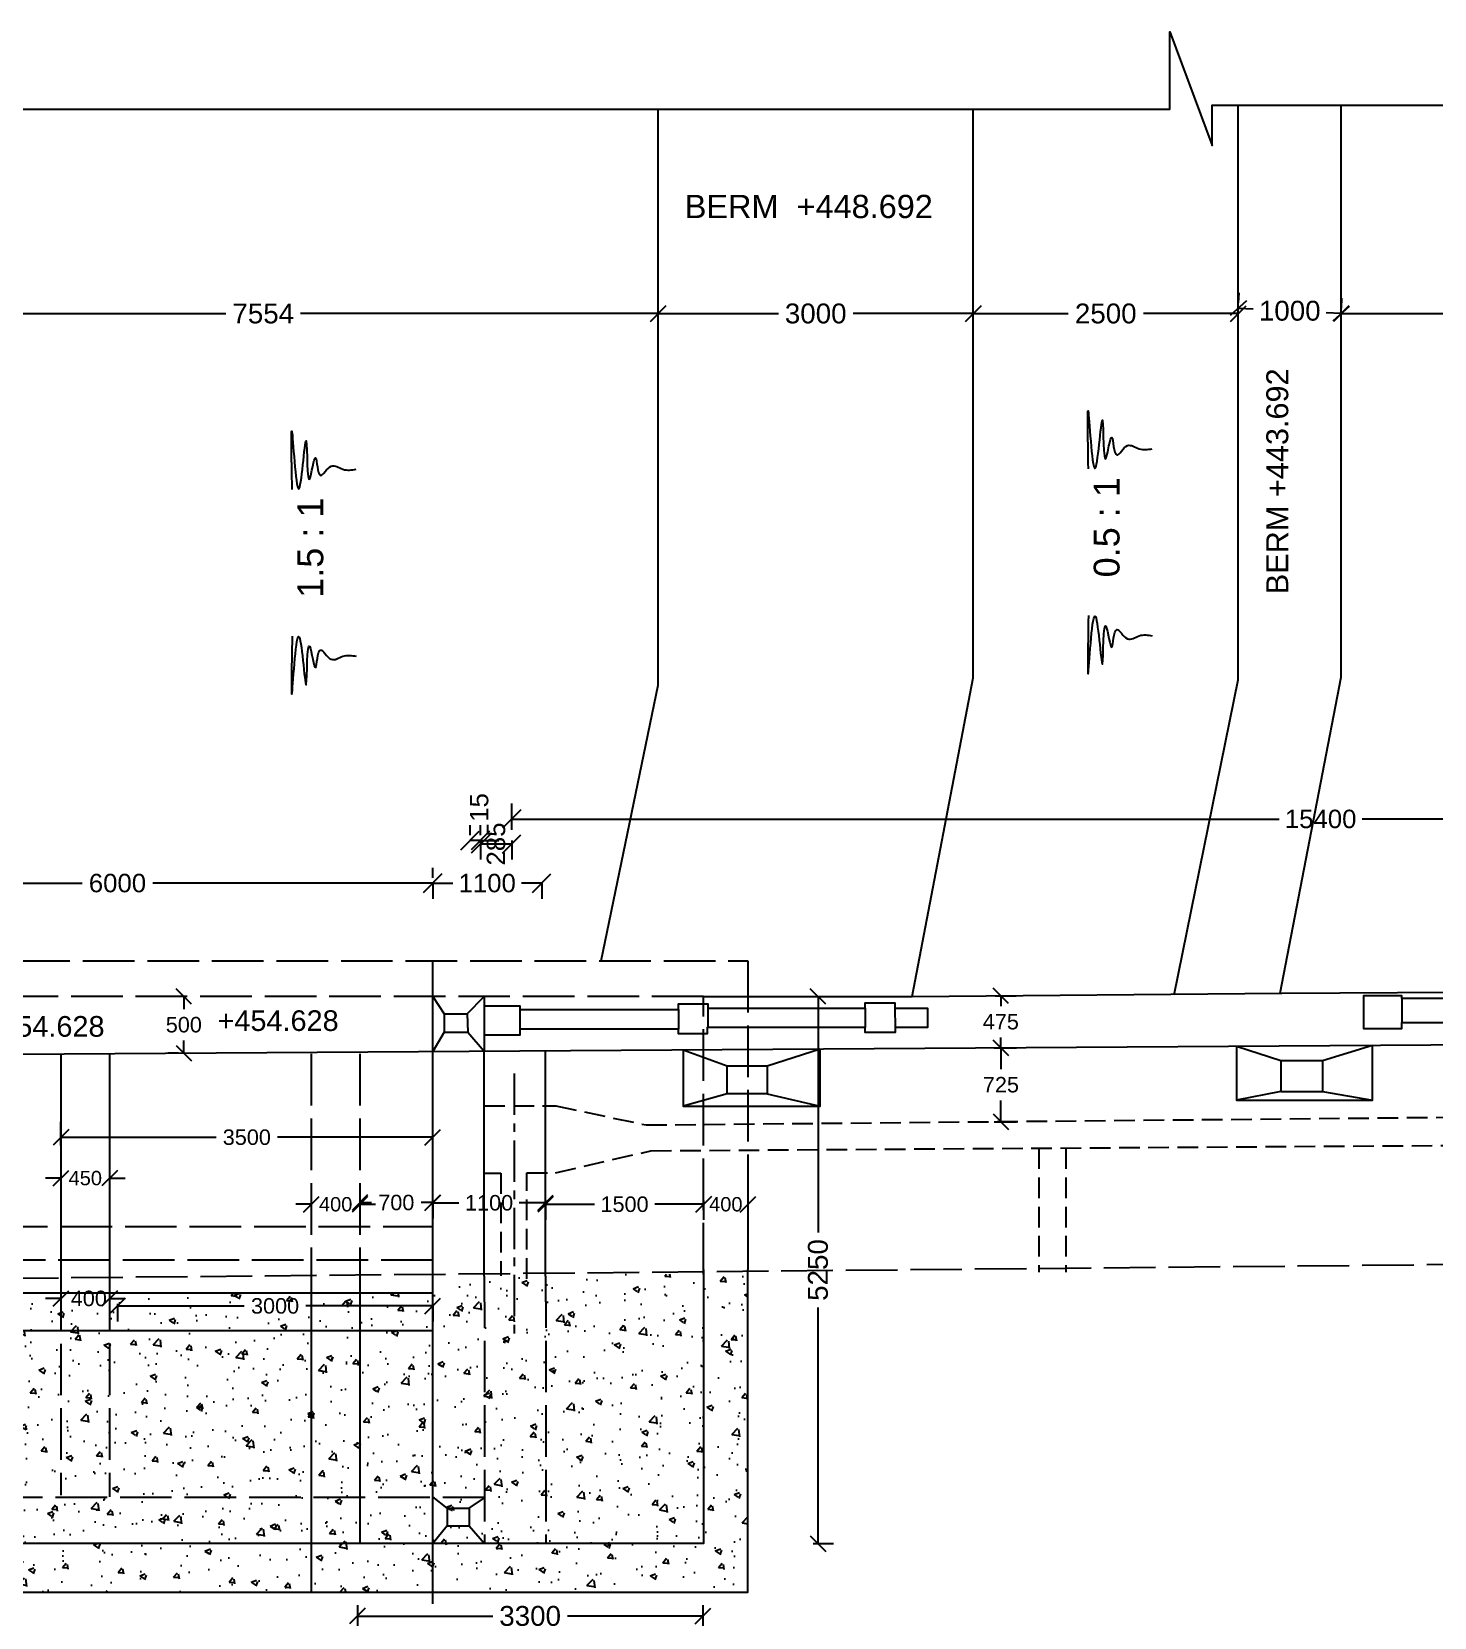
# Model space of a CAD drawing. Header units: inches. Extents: x 20221.8 to 20320.1, y 17529.5 to 17601.
# Drawn here: x 20230.22 to 20246.52, y 17547.52 to 17565.94 of the extents above; entities that cross this region are included whole.
import ezdxf

# ---------------------------------------------------------------- set-up
doc = ezdxf.new("R2010")
doc.units = ezdxf.units.IN
doc.header["$MEASUREMENT"] = 0
doc.linetypes.add('ACAD_ISO02W100', pattern=[15, 12, -3])
doc.linetypes.add('ACAD_ISO04W100', pattern=[30, 24, -3, 0, -3])
for name, color, linetype in [('DIMENSION', 255, 'Continuous'), ('DRAWING', 2, 'Continuous'), ('HATCH', 7, 'Continuous'), ('TEXT', 255, 'Continuous')]:
    doc.layers.add(name, color=color, linetype=linetype)
doc.styles.get("Standard").update_dxf_attribs({"font": 'arial.ttf'})
doc.dimstyles.get("Standard").update_dxf_attribs({"dimtxt": 0.18, "dimasz": 0.18, "dimexe": 0.18, "dimexo": 0.0625, "dimgap": 0.09, "dimtad": 0, "dimtih": 1, "dimtoh": 1, "dimdec": 4, "dimzin": 0, "dimdsep": 46, "dimtxsty": 'Standard', "dimblk": 'OBLIQUE', "dimcen": 0.09, "dimadec": 0, "dimazin": 0, "dimtfac": 1, "dimtdec": 4, "dimtofl": 0, "dimtmove": 0, "dimatfit": 3, "dimfxl": 1, "dimtolj": 1, "dimtzin": 0, "dimarcsym": 0})

# ---------------------------------------------------------------- blocks, each defined once
blk = doc.blocks.new('_Oblique')
at = {"color": 0, "linetype": 'ByBlock', "lineweight": -2}
blk.add_line((-0.5, -0.5), (0.5, 0.5), dxfattribs=at)
blk = doc.blocks.new('*D2')
at = {"layer": 'Defpoints', "color": 0, "transparency": 16777216}
for p in [(20227.555, 17556.051), (20234.88, 17556.051), (20234.88, 17556.051)]:
    blk.add_point(p, dxfattribs=at)
at = {"layer": 'DIMENSION', "color": 0, "lineweight": -2, "transparency": 16777216}
for p, q in [((20234.88, 17556.113), (20234.88, 17556.231)), ((20227.555, 17556.051), (20230.807, 17556.051)), ((20227.555, 17555.988), (20227.555, 17555.871)), ((20234.88, 17556.051), (20231.627, 17556.051))]:
    blk.add_line(p, q, dxfattribs=at)
at = {"layer": 'DIMENSION', "color": 0, "lineweight": -2, "transparency": 16777216, "xscale": 0.2142857142857143, "yscale": 0.2142857142857143, "zscale": 0.2142857142857143, "rotation": 180}
blk.add_blockref('_Oblique', (20227.555, 17556.051), dxfattribs=at)
at = {"layer": 'DIMENSION', "color": 0, "lineweight": -2, "transparency": 16777216, "xscale": 0.2142857142857143, "yscale": 0.2142857142857143, "zscale": 0.2142857142857143}
blk.add_blockref('_Oblique', (20234.88, 17556.051), dxfattribs=at)
at = {"layer": 'DIMENSION', "color": 0, "transparency": 16777216, "insert": (20231.217, 17556.051), "char_height": 0.2143, "attachment_point": 5}
blk.add_mtext('\\A1;6000', dxfattribs=at)
blk = doc.blocks.new('*D4')
at = {"layer": 'Defpoints', "color": 0, "transparency": 16777216}
for p in [(20234.88, 17556.117), (20236.146, 17556.117), (20236.146, 17556.051)]:
    blk.add_point(p, dxfattribs=at)
at = {"layer": 'DIMENSION', "color": 0, "lineweight": -2, "transparency": 16777216}
for p, q in [((20234.88, 17556.054), (20234.88, 17555.871)), ((20234.88, 17556.051), (20235.113, 17556.051)), ((20236.146, 17556.051), (20235.912, 17556.051)), ((20236.146, 17556.054), (20236.146, 17555.871))]:
    blk.add_line(p, q, dxfattribs=at)
at = {"layer": 'DIMENSION', "color": 0, "lineweight": -2, "transparency": 16777216, "xscale": 0.2142857142857143, "yscale": 0.2142857142857143, "zscale": 0.2142857142857143, "rotation": 180}
blk.add_blockref('_Oblique', (20234.88, 17556.051), dxfattribs=at)
at = {"layer": 'DIMENSION', "color": 0, "lineweight": -2, "transparency": 16777216, "xscale": 0.2142857142857143, "yscale": 0.2142857142857143, "zscale": 0.2142857142857143}
blk.add_blockref('_Oblique', (20236.146, 17556.051), dxfattribs=at)
at = {"layer": 'DIMENSION', "color": 0, "transparency": 16777216, "insert": (20235.513, 17556.051), "char_height": 0.2143, "attachment_point": 5}
blk.add_mtext('\\A1;1100', dxfattribs=at)
blk = doc.blocks.new('*D5')
at = {"layer": 'Defpoints', "color": 0, "transparency": 16777216}
for p in [(20235.435, 17556.609), (20235.798, 17556.609), (20235.435, 17556.506)]:
    blk.add_point(p, dxfattribs=at)
at = {"layer": 'DIMENSION', "color": 0, "lineweight": -2, "transparency": 16777216}
for p, q in [((20235.435, 17556.546), (20235.435, 17556.326)), ((20235.798, 17556.546), (20235.798, 17556.326)), ((20235.798, 17556.506), (20235.435, 17556.506))]:
    blk.add_line(p, q, dxfattribs=at)
at = {"layer": 'DIMENSION', "color": 0, "lineweight": -2, "transparency": 16777216, "xscale": 0.2142857142857143, "yscale": 0.2142857142857143, "zscale": 0.2142857142857143, "rotation": 180}
blk.add_blockref('_Oblique', (20235.435, 17556.506), dxfattribs=at)
at = {"layer": 'DIMENSION', "color": 0, "lineweight": -2, "transparency": 16777216, "xscale": 0.2142857142857143, "yscale": 0.2142857142857143, "zscale": 0.2142857142857143}
blk.add_blockref('_Oblique', (20235.798, 17556.506), dxfattribs=at)
at = {"layer": 'DIMENSION', "color": 0, "transparency": 16777216, "insert": (20235.616, 17556.506), "char_height": 0.2143, "attachment_point": 5, "rotation": 90}
blk.add_mtext('\\A1;285', dxfattribs=at)
blk = doc.blocks.new('*D6')
at = {"layer": 'Defpoints', "color": 0, "transparency": 16777216}
for p in [(20254.596, 17556.796), (20235.798, 17556.609), (20254.596, 17556.609)]:
    blk.add_point(p, dxfattribs=at)
at = {"layer": 'DIMENSION', "color": 0, "lineweight": -2, "transparency": 16777216}
for p, q in [((20235.798, 17556.671), (20235.798, 17556.976)), ((20254.596, 17556.671), (20254.596, 17556.976)), ((20235.798, 17556.796), (20244.714, 17556.796)), ((20254.596, 17556.796), (20245.68, 17556.796))]:
    blk.add_line(p, q, dxfattribs=at)
at = {"layer": 'DIMENSION', "color": 0, "lineweight": -2, "transparency": 16777216, "xscale": 0.2142857142857143, "yscale": 0.2142857142857143, "zscale": 0.2142857142857143, "rotation": 180}
blk.add_blockref('_Oblique', (20235.798, 17556.796), dxfattribs=at)
at = {"layer": 'DIMENSION', "color": 0, "lineweight": -2, "transparency": 16777216, "xscale": 0.2142857142857143, "yscale": 0.2142857142857143, "zscale": 0.2142857142857143}
blk.add_blockref('_Oblique', (20254.596, 17556.796), dxfattribs=at)
at = {"layer": 'DIMENSION', "color": 0, "transparency": 16777216, "insert": (20245.197, 17556.796), "char_height": 0.2143, "attachment_point": 5}
blk.add_mtext('\\A1;15400', dxfattribs=at)
blk = doc.blocks.new('*D13')
at = {"layer": 'Defpoints', "color": 0, "transparency": 16777216}
for p in [(20230.56, 17551.293), (20231.126, 17551.293), (20231.126, 17551.226)]:
    blk.add_point(p, dxfattribs=at)
at = {"layer": 'DIMENSION', "color": 0, "lineweight": -2, "transparency": 16777216}
for p, q in [((20230.56, 17551.226), (20230.38, 17551.226)), ((20230.56, 17551.231), (20230.56, 17551.046)), ((20231.126, 17551.231), (20231.126, 17551.046)), ((20231.126, 17551.226), (20231.306, 17551.226))]:
    blk.add_line(p, q, dxfattribs=at)
at = {"layer": 'DIMENSION', "color": 0, "lineweight": -2, "transparency": 16777216, "xscale": 0.18, "yscale": 0.18, "zscale": 0.18}
blk.add_blockref('_Oblique', (20230.56, 17551.226), dxfattribs=at)
at = {"layer": 'DIMENSION', "color": 0, "lineweight": -2, "transparency": 16777216, "xscale": 0.18, "yscale": 0.18, "zscale": 0.18, "rotation": 180}
blk.add_blockref('_Oblique', (20231.126, 17551.226), dxfattribs=at)
at = {"layer": 'DIMENSION', "color": 0, "transparency": 16777216, "insert": (20230.884, 17551.226), "char_height": 0.18, "attachment_point": 5}
blk.add_mtext('\\A1;400', dxfattribs=at)
blk = doc.blocks.new('*D26')
at = {"layer": 'Defpoints', "color": 0, "transparency": 16777216}
for p in [(20231.988, 17554.735), (20231.988, 17554.076), (20231.988, 17554.076)]:
    blk.add_point(p, dxfattribs=at)
at = {"layer": 'DIMENSION', "color": 0, "lineweight": -2, "transparency": 16777216}
for p, q in [((20231.925, 17554.735), (20231.808, 17554.735)), ((20231.988, 17554.735), (20231.988, 17554.588)), ((20231.988, 17554.076), (20231.988, 17554.224)), ((20231.925, 17554.076), (20231.808, 17554.076))]:
    blk.add_line(p, q, dxfattribs=at)
at = {"layer": 'DIMENSION', "color": 0, "lineweight": -2, "transparency": 16777216, "xscale": 0.18, "yscale": 0.18, "zscale": 0.18}
for p, rotation in [((20231.988, 17554.735), 90), ((20231.988, 17554.076), 270)]:
    blk.add_blockref('_Oblique', p, dxfattribs=dict(at, rotation=rotation))
at = {"layer": 'DIMENSION', "color": 0, "transparency": 16777216, "insert": (20231.988, 17554.406), "char_height": 0.18, "attachment_point": 5}
blk.add_mtext('\\A1;500', dxfattribs=at)
blk = doc.blocks.new('*D27')
at = {"layer": 'Defpoints', "color": 0, "transparency": 16777216}
for p in [(20234.88, 17553.099), (20230.56, 17552.942), (20234.88, 17552.942)]:
    blk.add_point(p, dxfattribs=at)
at = {"layer": 'DIMENSION', "color": 0, "lineweight": -2, "transparency": 16777216}
for p, q in [((20230.56, 17553.004), (20230.56, 17553.279)), ((20234.88, 17553.004), (20234.88, 17553.279)), ((20230.56, 17553.099), (20232.362, 17553.099)), ((20234.88, 17553.099), (20233.078, 17553.099))]:
    blk.add_line(p, q, dxfattribs=at)
at = {"layer": 'DIMENSION', "color": 0, "lineweight": -2, "transparency": 16777216, "xscale": 0.18, "yscale": 0.18, "zscale": 0.18, "rotation": 180}
blk.add_blockref('_Oblique', (20230.56, 17553.099), dxfattribs=at)
at = {"layer": 'DIMENSION', "color": 0, "lineweight": -2, "transparency": 16777216, "xscale": 0.18, "yscale": 0.18, "zscale": 0.18}
blk.add_blockref('_Oblique', (20234.88, 17553.099), dxfattribs=at)
at = {"layer": 'DIMENSION', "color": 0, "transparency": 16777216, "insert": (20232.72, 17553.099), "char_height": 0.18, "attachment_point": 5}
blk.add_mtext('\\A1;3500', dxfattribs=at)
blk = doc.blocks.new('*D28')
at = {"layer": 'Defpoints', "color": 0, "transparency": 16777216}
for p in [(20230.56, 17552.807), (20231.126, 17552.807), (20230.56, 17552.624)]:
    blk.add_point(p, dxfattribs=at)
at = {"layer": 'DIMENSION', "color": 0, "lineweight": -2, "transparency": 16777216}
for p, q in [((20230.56, 17552.744), (20230.56, 17552.444)), ((20231.126, 17552.744), (20231.126, 17552.444)), ((20230.56, 17552.624), (20230.38, 17552.624)), ((20231.126, 17552.624), (20231.306, 17552.624))]:
    blk.add_line(p, q, dxfattribs=at)
at = {"layer": 'DIMENSION', "color": 0, "lineweight": -2, "transparency": 16777216, "xscale": 0.18, "yscale": 0.18, "zscale": 0.18}
blk.add_blockref('_Oblique', (20230.56, 17552.624), dxfattribs=at)
at = {"layer": 'DIMENSION', "color": 0, "lineweight": -2, "transparency": 16777216, "xscale": 0.18, "yscale": 0.18, "zscale": 0.18, "rotation": 180}
blk.add_blockref('_Oblique', (20231.126, 17552.624), dxfattribs=at)
at = {"layer": 'DIMENSION', "color": 0, "transparency": 16777216, "insert": (20230.843, 17552.624), "char_height": 0.1667, "attachment_point": 5}
blk.add_mtext('\\A1;450', dxfattribs=at)
blk = doc.blocks.new('*D29')
at = {"layer": 'Defpoints', "color": 0, "transparency": 16777216}
for p in [(20233.469, 17552.429), (20234.034, 17552.429), (20234.034, 17552.32)]:
    blk.add_point(p, dxfattribs=at)
at = {"layer": 'DIMENSION', "color": 0, "lineweight": -2, "transparency": 16777216}
for p, q in [((20233.469, 17552.32), (20233.289, 17552.32)), ((20233.469, 17552.366), (20233.469, 17552.14)), ((20234.034, 17552.366), (20234.034, 17552.14)), ((20234.034, 17552.32), (20234.214, 17552.32))]:
    blk.add_line(p, q, dxfattribs=at)
at = {"layer": 'DIMENSION', "color": 0, "lineweight": -2, "transparency": 16777216, "xscale": 0.18, "yscale": 0.18, "zscale": 0.18}
blk.add_blockref('_Oblique', (20233.469, 17552.32), dxfattribs=at)
at = {"layer": 'DIMENSION', "color": 0, "lineweight": -2, "transparency": 16777216, "xscale": 0.18, "yscale": 0.18, "zscale": 0.18, "rotation": 180}
blk.add_blockref('_Oblique', (20234.034, 17552.32), dxfattribs=at)
at = {"layer": 'DIMENSION', "color": 0, "transparency": 16777216, "insert": (20233.752, 17552.32), "char_height": 0.1667, "attachment_point": 5}
blk.add_mtext('\\A1;400', dxfattribs=at)
blk = doc.blocks.new('*D30')
at = {"layer": 'Defpoints', "color": 0, "transparency": 16777216}
for p in [(20234.034, 17552.429), (20234.88, 17552.429), (20234.88, 17552.34)]:
    blk.add_point(p, dxfattribs=at)
at = {"layer": 'DIMENSION', "color": 0, "lineweight": -2, "transparency": 16777216}
for p, q in [((20234.034, 17552.366), (20234.034, 17552.16)), ((20234.034, 17552.34), (20234.169, 17552.34)), ((20234.88, 17552.34), (20234.745, 17552.34)), ((20234.88, 17552.366), (20234.88, 17552.16))]:
    blk.add_line(p, q, dxfattribs=at)
at = {"layer": 'DIMENSION', "color": 0, "lineweight": -2, "transparency": 16777216, "xscale": 0.18, "yscale": 0.18, "zscale": 0.18, "rotation": 180}
blk.add_blockref('_Oblique', (20234.034, 17552.34), dxfattribs=at)
at = {"layer": 'DIMENSION', "color": 0, "lineweight": -2, "transparency": 16777216, "xscale": 0.18, "yscale": 0.18, "zscale": 0.18}
blk.add_blockref('_Oblique', (20234.88, 17552.34), dxfattribs=at)
at = {"layer": 'DIMENSION', "color": 0, "transparency": 16777216, "insert": (20234.457, 17552.34), "char_height": 0.18, "attachment_point": 5}
blk.add_mtext('\\A1;700', dxfattribs=at)
blk = doc.blocks.new('*D31')
at = {"layer": 'Defpoints', "color": 0, "transparency": 16777216}
for p in [(20234.88, 17552.429), (20236.191, 17552.429), (20236.191, 17552.337)]:
    blk.add_point(p, dxfattribs=at)
at = {"layer": 'DIMENSION', "color": 0, "lineweight": -2, "transparency": 16777216}
for p, q in [((20234.88, 17552.366), (20234.88, 17552.157)), ((20234.88, 17552.337), (20235.185, 17552.337)), ((20236.191, 17552.337), (20235.885, 17552.337)), ((20236.191, 17552.366), (20236.191, 17552.157))]:
    blk.add_line(p, q, dxfattribs=at)
at = {"layer": 'DIMENSION', "color": 0, "lineweight": -2, "transparency": 16777216, "xscale": 0.18, "yscale": 0.18, "zscale": 0.18, "rotation": 180}
blk.add_blockref('_Oblique', (20234.88, 17552.337), dxfattribs=at)
at = {"layer": 'DIMENSION', "color": 0, "lineweight": -2, "transparency": 16777216, "xscale": 0.18, "yscale": 0.18, "zscale": 0.18}
blk.add_blockref('_Oblique', (20236.191, 17552.337), dxfattribs=at)
at = {"layer": 'DIMENSION', "color": 0, "transparency": 16777216, "insert": (20235.535, 17552.337), "char_height": 0.18, "attachment_point": 5}
blk.add_mtext('\\A1;1100', dxfattribs=at)
blk = doc.blocks.new('*D32')
at = {"layer": 'Defpoints', "color": 0, "transparency": 16777216}
for p in [(20236.191, 17552.429), (20238.028, 17552.429), (20238.028, 17552.32)]:
    blk.add_point(p, dxfattribs=at)
at = {"layer": 'DIMENSION', "color": 0, "lineweight": -2, "transparency": 16777216}
for p, q in [((20236.191, 17552.366), (20236.191, 17552.14)), ((20236.191, 17552.32), (20236.759, 17552.32)), ((20238.028, 17552.32), (20237.459, 17552.32)), ((20238.028, 17552.366), (20238.028, 17552.14))]:
    blk.add_line(p, q, dxfattribs=at)
at = {"layer": 'DIMENSION', "color": 0, "lineweight": -2, "transparency": 16777216, "xscale": 0.18, "yscale": 0.18, "zscale": 0.18, "rotation": 180}
blk.add_blockref('_Oblique', (20236.191, 17552.32), dxfattribs=at)
at = {"layer": 'DIMENSION', "color": 0, "lineweight": -2, "transparency": 16777216, "xscale": 0.18, "yscale": 0.18, "zscale": 0.18}
blk.add_blockref('_Oblique', (20238.028, 17552.32), dxfattribs=at)
at = {"layer": 'DIMENSION', "color": 0, "transparency": 16777216, "insert": (20237.109, 17552.32), "char_height": 0.18, "attachment_point": 5}
blk.add_mtext('\\A1;1500', dxfattribs=at)
blk = doc.blocks.new('*D33')
at = {"layer": 'Defpoints', "color": 0, "transparency": 16777216}
for p in [(20231.216, 17551.226), (20234.88, 17551.226), (20234.88, 17551.139)]:
    blk.add_point(p, dxfattribs=at)
at = {"layer": 'DIMENSION', "color": 0, "lineweight": -2, "transparency": 16777216}
for p, q in [((20231.216, 17551.163), (20231.216, 17550.959)), ((20231.216, 17551.139), (20232.69, 17551.139)), ((20234.88, 17551.139), (20233.406, 17551.139)), ((20234.88, 17551.163), (20234.88, 17550.959))]:
    blk.add_line(p, q, dxfattribs=at)
at = {"layer": 'DIMENSION', "color": 0, "lineweight": -2, "transparency": 16777216, "xscale": 0.18, "yscale": 0.18, "zscale": 0.18, "rotation": 180}
blk.add_blockref('_Oblique', (20231.216, 17551.139), dxfattribs=at)
at = {"layer": 'DIMENSION', "color": 0, "lineweight": -2, "transparency": 16777216, "xscale": 0.18, "yscale": 0.18, "zscale": 0.18}
blk.add_blockref('_Oblique', (20234.88, 17551.139), dxfattribs=at)
at = {"layer": 'DIMENSION', "color": 0, "transparency": 16777216, "insert": (20233.048, 17551.139), "char_height": 0.18, "attachment_point": 5}
blk.add_mtext('\\A1;3000', dxfattribs=at)
blk = doc.blocks.new('*D34')
at = {"layer": 'Defpoints', "color": 0, "transparency": 16777216}
for p in [(20234.005, 17547.724), (20238.02, 17547.724), (20238.02, 17547.537)]:
    blk.add_point(p, dxfattribs=at)
at = {"layer": 'DIMENSION', "color": 0, "lineweight": -2, "transparency": 16777216}
for p, q in [((20234.005, 17547.662), (20234.005, 17547.357)), ((20234.005, 17547.537), (20235.578, 17547.537)), ((20238.02, 17547.537), (20236.446, 17547.537)), ((20238.02, 17547.662), (20238.02, 17547.357))]:
    blk.add_line(p, q, dxfattribs=at)
at = {"layer": 'DIMENSION', "color": 0, "lineweight": -2, "transparency": 16777216, "xscale": 0.18, "yscale": 0.18, "zscale": 0.18, "rotation": 180}
blk.add_blockref('_Oblique', (20234.005, 17547.537), dxfattribs=at)
at = {"layer": 'DIMENSION', "color": 0, "lineweight": -2, "transparency": 16777216, "xscale": 0.18, "yscale": 0.18, "zscale": 0.18}
blk.add_blockref('_Oblique', (20238.02, 17547.537), dxfattribs=at)
at = {"layer": 'DIMENSION', "color": 0, "transparency": 16777216, "insert": (20236.012, 17547.537), "char_height": 0.2308, "attachment_point": 5}
blk.add_mtext('\\A1;3300', dxfattribs=at)
blk = doc.blocks.new('*D36')
at = {"layer": 'Defpoints', "color": 0, "transparency": 16777216}
for p in [(20239.24, 17554.735), (20239.24, 17548.378), (20239.357, 17548.378)]:
    blk.add_point(p, dxfattribs=at)
at = {"layer": 'DIMENSION', "color": 0, "lineweight": -2, "transparency": 16777216}
for p, q in [((20239.302, 17554.735), (20239.537, 17554.735)), ((20239.357, 17554.735), (20239.357, 17551.991)), ((20239.357, 17548.378), (20239.357, 17551.122)), ((20239.302, 17548.378), (20239.537, 17548.378))]:
    blk.add_line(p, q, dxfattribs=at)
at = {"layer": 'DIMENSION', "color": 0, "lineweight": -2, "transparency": 16777216, "xscale": 0.18, "yscale": 0.18, "zscale": 0.18}
for p, rotation in [((20239.357, 17554.735), 90), ((20239.357, 17548.378), 270)]:
    blk.add_blockref('_Oblique', p, dxfattribs=dict(at, rotation=rotation))
at = {"layer": 'DIMENSION', "color": 0, "transparency": 16777216, "insert": (20239.357, 17551.557), "char_height": 0.2308, "attachment_point": 5, "rotation": 90}
blk.add_mtext('\\A1;5250', dxfattribs=at)
blk = doc.blocks.new('*D41')
at = {"layer": 'Defpoints', "color": 0, "transparency": 16777216}
for p in [(20241.358, 17554.743), (20241.358, 17554.138), (20241.481, 17554.138)]:
    blk.add_point(p, dxfattribs=at)
at = {"layer": 'DIMENSION', "color": 0, "lineweight": -2, "transparency": 16777216}
for p, q in [((20241.421, 17554.743), (20241.661, 17554.743)), ((20241.481, 17554.743), (20241.481, 17554.622)), ((20241.421, 17554.138), (20241.661, 17554.138)), ((20241.481, 17554.138), (20241.481, 17554.259))]:
    blk.add_line(p, q, dxfattribs=at)
at = {"layer": 'DIMENSION', "color": 0, "lineweight": -2, "transparency": 16777216, "xscale": 0.18, "yscale": 0.18, "zscale": 0.18}
for p, rotation in [((20241.481, 17554.743), 90), ((20241.481, 17554.138), 270)]:
    blk.add_blockref('_Oblique', p, dxfattribs=dict(at, rotation=rotation))
at = {"layer": 'DIMENSION', "color": 0, "transparency": 16777216, "insert": (20241.481, 17554.441), "char_height": 0.18, "attachment_point": 5}
blk.add_mtext('\\A1;475', dxfattribs=at)
blk = doc.blocks.new('*D42')
at = {"layer": 'Defpoints', "color": 0, "transparency": 16777216}
for p in [(20241.339, 17554.138), (20241.339, 17553.28), (20241.482, 17553.28)]:
    blk.add_point(p, dxfattribs=at)
at = {"layer": 'DIMENSION', "color": 0, "lineweight": -2, "transparency": 16777216}
for p, q in [((20241.402, 17554.138), (20241.662, 17554.138)), ((20241.482, 17554.138), (20241.482, 17553.891)), ((20241.482, 17553.28), (20241.482, 17553.527)), ((20241.402, 17553.28), (20241.662, 17553.28))]:
    blk.add_line(p, q, dxfattribs=at)
at = {"layer": 'DIMENSION', "color": 0, "lineweight": -2, "transparency": 16777216, "xscale": 0.18, "yscale": 0.18, "zscale": 0.18}
for p, rotation in [((20241.482, 17554.138), 90), ((20241.482, 17553.28), 270)]:
    blk.add_blockref('_Oblique', p, dxfattribs=dict(at, rotation=rotation))
at = {"layer": 'DIMENSION', "color": 0, "transparency": 16777216, "insert": (20241.482, 17553.709), "char_height": 0.18, "attachment_point": 5}
blk.add_mtext('\\A1;725', dxfattribs=at)
blk = doc.blocks.new('*D76')
at = {"layer": 'Defpoints', "color": 0, "transparency": 16777216}
for p in [(20228.323, 17562.668), (20237.499, 17562.668), (20237.499, 17562.668)]:
    blk.add_point(p, dxfattribs=at)
at = {"layer": 'DIMENSION', "color": 0, "lineweight": -2, "transparency": 16777216}
for p, q in [((20228.323, 17562.731), (20228.323, 17562.848)), ((20237.499, 17562.731), (20237.499, 17562.848)), ((20228.323, 17562.668), (20232.478, 17562.668)), ((20237.499, 17562.668), (20233.344, 17562.668))]:
    blk.add_line(p, q, dxfattribs=at)
at = {"layer": 'DIMENSION', "color": 0, "lineweight": -2, "transparency": 16777216, "xscale": 0.18, "yscale": 0.18, "zscale": 0.18, "rotation": 180}
blk.add_blockref('_Oblique', (20228.323, 17562.668), dxfattribs=at)
at = {"layer": 'DIMENSION', "color": 0, "lineweight": -2, "transparency": 16777216, "xscale": 0.18, "yscale": 0.18, "zscale": 0.18}
blk.add_blockref('_Oblique', (20237.499, 17562.668), dxfattribs=at)
at = {"layer": 'DIMENSION', "color": 0, "transparency": 16777216, "insert": (20232.911, 17562.668), "char_height": 0.2308, "attachment_point": 5}
blk.add_mtext('\\A1;7554', dxfattribs=at)
blk = doc.blocks.new('*D77')
at = {"layer": 'Defpoints', "color": 0, "transparency": 16777216}
for p in [(20237.499, 17562.668), (20241.161, 17562.668), (20241.161, 17562.668)]:
    blk.add_point(p, dxfattribs=at)
at = {"layer": 'DIMENSION', "color": 0, "lineweight": -2, "transparency": 16777216}
for p, q in [((20237.499, 17562.731), (20237.499, 17562.848)), ((20241.161, 17562.731), (20241.161, 17562.848)), ((20237.499, 17562.668), (20238.896, 17562.668)), ((20241.161, 17562.668), (20239.764, 17562.668))]:
    blk.add_line(p, q, dxfattribs=at)
at = {"layer": 'DIMENSION', "color": 0, "lineweight": -2, "transparency": 16777216, "xscale": 0.18, "yscale": 0.18, "zscale": 0.18, "rotation": 180}
blk.add_blockref('_Oblique', (20237.499, 17562.668), dxfattribs=at)
at = {"layer": 'DIMENSION', "color": 0, "lineweight": -2, "transparency": 16777216, "xscale": 0.18, "yscale": 0.18, "zscale": 0.18}
blk.add_blockref('_Oblique', (20241.161, 17562.668), dxfattribs=at)
at = {"layer": 'DIMENSION', "color": 0, "transparency": 16777216, "insert": (20239.33, 17562.668), "char_height": 0.2308, "attachment_point": 5}
blk.add_mtext('\\A1;3000', dxfattribs=at)
blk = doc.blocks.new('*D78')
at = {"layer": 'Defpoints', "color": 0, "transparency": 16777216}
for p in [(20241.161, 17562.668), (20244.24, 17562.668), (20244.24, 17562.668)]:
    blk.add_point(p, dxfattribs=at)
at = {"layer": 'DIMENSION', "color": 0, "lineweight": -2, "transparency": 16777216}
for p, q in [((20241.161, 17562.731), (20241.161, 17562.848)), ((20244.24, 17562.731), (20244.24, 17562.848)), ((20241.161, 17562.668), (20242.264, 17562.668)), ((20244.24, 17562.668), (20243.137, 17562.668))]:
    blk.add_line(p, q, dxfattribs=at)
at = {"layer": 'DIMENSION', "color": 0, "lineweight": -2, "transparency": 16777216, "xscale": 0.18, "yscale": 0.18, "zscale": 0.18, "rotation": 180}
blk.add_blockref('_Oblique', (20241.161, 17562.668), dxfattribs=at)
at = {"layer": 'DIMENSION', "color": 0, "lineweight": -2, "transparency": 16777216, "xscale": 0.18, "yscale": 0.18, "zscale": 0.18}
blk.add_blockref('_Oblique', (20244.24, 17562.668), dxfattribs=at)
at = {"layer": 'DIMENSION', "color": 0, "transparency": 16777216, "insert": (20242.7, 17562.668), "char_height": 0.2308, "attachment_point": 5}
blk.add_mtext('\\A1;2500', dxfattribs=at)
blk = doc.blocks.new('*D79')
at = {"layer": 'Defpoints', "color": 0, "transparency": 16777216}
for p in [(20244.24, 17562.731), (20245.436, 17562.668), (20245.436, 17562.668)]:
    blk.add_point(p, dxfattribs=at)
at = {"layer": 'DIMENSION', "color": 0, "lineweight": -2, "transparency": 16777216}
for p, q in [((20244.243, 17562.793), (20244.249, 17562.911)), ((20245.439, 17562.731), (20245.445, 17562.848)), ((20244.24, 17562.731), (20244.414, 17562.722)), ((20245.436, 17562.668), (20245.261, 17562.678))]:
    blk.add_line(p, q, dxfattribs=at)
at = {"layer": 'DIMENSION', "color": 0, "lineweight": -2, "transparency": 16777216, "xscale": 0.18, "yscale": 0.18, "zscale": 0.18}
for p, rotation in [((20244.24, 17562.731), 177.0095202326598), ((20245.436, 17562.668), 357.0095202326598)]:
    blk.add_blockref('_Oblique', p, dxfattribs=dict(at, rotation=rotation))
at = {"layer": 'DIMENSION', "color": 0, "transparency": 16777216, "insert": (20244.838, 17562.7), "char_height": 0.2308, "attachment_point": 5}
blk.add_mtext('\\A1;1000', dxfattribs=at)
blk = doc.blocks.new('*D80')
at = {"layer": 'Defpoints', "color": 0, "transparency": 16777216}
for p in [(20245.436, 17562.668), (20248.81, 17562.668), (20248.81, 17562.668)]:
    blk.add_point(p, dxfattribs=at)
at = {"layer": 'DIMENSION', "color": 0, "lineweight": -2, "transparency": 16777216}
for p, q in [((20245.436, 17562.731), (20245.436, 17562.848)), ((20248.81, 17562.731), (20248.81, 17562.848)), ((20245.436, 17562.668), (20246.687, 17562.668)), ((20248.81, 17562.668), (20247.559, 17562.668))]:
    blk.add_line(p, q, dxfattribs=at)
at = {"layer": 'DIMENSION', "color": 0, "lineweight": -2, "transparency": 16777216, "xscale": 0.18, "yscale": 0.18, "zscale": 0.18, "rotation": 180}
blk.add_blockref('_Oblique', (20245.436, 17562.668), dxfattribs=at)
at = {"layer": 'DIMENSION', "color": 0, "lineweight": -2, "transparency": 16777216, "xscale": 0.18, "yscale": 0.18, "zscale": 0.18}
blk.add_blockref('_Oblique', (20248.81, 17562.668), dxfattribs=at)
at = {"layer": 'DIMENSION', "color": 0, "transparency": 16777216, "insert": (20247.123, 17562.668), "char_height": 0.2308, "attachment_point": 5}
blk.add_mtext('\\A1;2800', dxfattribs=at)

msp = doc.modelspace()

# ---------------------------------------------------------------- hatches: boundary and pattern name
at = {"layer": 'HATCH'}
h = msp.add_hatch(dxfattribs=at)
h.set_pattern_fill('AR-CONC', color=256, scale=0.09, style=0)
h.set_pattern_definition([(50, (0, 0), (0.645534164, -0.056476921), [0.0675, -0.7425]), (355, (0, 0), (-0.1248762, 0.67697292), [0.054, -0.594]), (100.4514, (0.0538, -0.0047), (0.520658444, 0.620495588), [0.057366171, -0.6310279]), (46.1842, (0, 0.18), (0.960516944, -0.148967113), [0.10125, -1.11375]), (96.6356, (0.08, 0.1676), (0.841196435, 0.876706084), [0.08604926, -0.9465417]), (351.1842, (0, 0.18), (0.84119575, 0.87670674), [0.081, -0.891]), (21, (0.09, 0.135), (0.537216347, -0.362357002), [0.0675, -0.7425]), (326, (0.09, 0.135), (0.218983799, 0.65263504), [0.054, -0.594]), (71.4514, (0.13477, 0.1048), (0.756200366, 0.290277447), [0.057366171, -0.6310279]), (37.5, (0, 0), (0.0109438698, 0.2996044684), [0, -0.5868, 0, -0.603, 0, -0.59625]), (7.5, (0, 0), (0.2367625837, 0.3549705407), [0, -0.3438, 0, -0.5733, 0, -0.22725]), (327.5, (-0.2007, 0), (0.4804401926, -0.0202993846), [0, -0.225, 0, -0.702, 0, -0.9315]), (317.5, (-0.2907, 0), (0.5248675524, 0.090094484), [0, -0.2925, 0, -0.4662, 0, -0.6615])])
h.paths.add_polyline_path([(20234.87975, 17551.50882), (20238.54049, 17551.50882), (20238.54049, 17547.8139), (20227.0644, 17547.8139), (20227.0644, 17551.29329), (20234.87975, 17551.29329)])

# ---------------------------------------------------------------- linework, layer by layer
at = {"layer": 'DIMENSION'}
for p, q in [((20235.3145, 17556.60878), (20235.3145, 17556.72628)), ((20235.43457, 17556.60878), (20235.43457, 17556.72628)), ((20235.43457, 17556.54628), (20235.64886, 17556.54628)), ((20238.02782, 17552.36616), (20238.02782, 17552.14009)), ((20238.54296, 17552.36616), (20238.54296, 17552.14009))]:
    msp.add_line(p, q, dxfattribs=at)
msp.add_lwpolyline([(20235.43457, 17556.54628), (20235.3145, 17556.54628)], dxfattribs=at)
at = {"layer": 'DRAWING'}
for points in [[(20224.03596, 17565.04177), (20243.44362, 17565.04177), (20243.44362, 17565.94305), (20243.93565, 17564.62273), (20243.93565, 17565.08896), (20284.53925, 17565.08896)], [(20236.83878, 17555.14892), (20237.49916, 17558.35134), (20237.49916, 17565.04177)], [(20240.45153, 17554.73487), (20241.16135, 17558.43597), (20241.16135, 17565.04177)], [(20243.49528, 17554.75341), (20244.23951, 17558.41218), (20244.23951, 17565.08896)], [(20244.727, 17554.7749), (20245.43588, 17558.44571), (20245.43588, 17565.08896)], [(20234.87975, 17551.62499), (20234.87975, 17555.14892)], [(20238.02782, 17554.73487), (20240.45153, 17554.73487), (20244.74424, 17554.77429), (20248.10677, 17554.79438), (20260.65451, 17554.88465), (20270.86952, 17554.94183), (20272.07838, 17554.96818)], [(20234.87975, 17554.73487), (20235.01244, 17554.53281), (20235.28199, 17554.53281), (20235.47657, 17554.73487)], [(20235.47657, 17554.73487), (20235.47657, 17554.09944)], [(20247.96881, 17554.70961), (20246.14073, 17554.70961), (20246.14073, 17554.74131), (20245.69487, 17554.74131), (20245.69487, 17554.36335), (20246.14073, 17554.36335), (20246.14073, 17554.43085), (20247.96881, 17554.43085)], [(20246.14073, 17554.70961), (20246.14073, 17554.43085)], [(20235.01244, 17554.53281), (20235.01244, 17554.31846), (20234.87975, 17554.0955)], [(20235.28199, 17554.53281), (20235.28637, 17554.31846)], [(20235.47657, 17554.6243), (20235.8939, 17554.6243), (20235.8939, 17554.58503), (20237.73428, 17554.58503), (20237.73428, 17554.64898), (20238.07729, 17554.64898), (20238.07729, 17554.59975), (20239.9034, 17554.59975), (20239.9034, 17554.65933), (20240.25056, 17554.65933), (20240.25056, 17554.59975), (20240.62718, 17554.59975), (20240.62718, 17554.37401), (20240.25232, 17554.37401), (20240.25232, 17554.31777), (20239.9034, 17554.31777), (20239.9034, 17554.37401), (20238.06764, 17554.37401), (20238.06764, 17554.30133), (20237.73428, 17554.30133), (20237.73428, 17554.35426), (20235.8939, 17554.35426), (20235.8939, 17554.28589), (20235.47657, 17554.28589)], [(20235.8939, 17554.58503), (20235.8939, 17554.35426)], [(20237.73428, 17554.58503), (20237.73428, 17554.35426)], [(20238.07729, 17554.59975), (20238.07729, 17554.37401)], [(20239.9034, 17554.59975), (20239.9034, 17554.37401)], [(20240.25056, 17554.59975), (20240.25232, 17554.37401)], [(20227.06485, 17554.04382), (20282.94469, 17554.41333)], [(20235.01244, 17554.31846), (20235.28637, 17554.31846), (20235.47657, 17554.09944)], [(20244.21903, 17554.15725), (20244.21903, 17553.52843), (20245.79937, 17553.52843), (20245.79937, 17554.1677)], [(20244.21903, 17554.15725), (20244.73289, 17553.99169), (20245.21761, 17553.99169), (20245.79937, 17554.1677)], [(20230.56022, 17554.06693), (20230.56022, 17551.4512)], [(20231.12554, 17554.06693), (20231.12554, 17551.4512)], [(20235.47955, 17551.48601), (20235.47657, 17554.09944)], [(20236.19223, 17551.48601), (20236.18925, 17554.09944)], [(20237.78915, 17554.11474), (20237.78915, 17553.45867), (20239.3813, 17553.45867), (20239.3813, 17554.12526)], [(20237.78915, 17554.11474), (20238.30049, 17553.9302), (20238.76571, 17553.9302), (20239.3813, 17554.12526)], [(20244.73289, 17553.99169), (20244.73289, 17553.63094), (20245.21761, 17553.63094)], [(20245.21761, 17553.99169), (20245.21761, 17553.63094), (20245.79937, 17553.52843)], [(20238.30049, 17553.60297), (20238.30049, 17553.9302)], [(20238.76571, 17553.9302), (20238.76571, 17553.60297), (20239.3813, 17553.45867)], [(20238.76571, 17553.60297), (20238.30049, 17553.60297), (20237.78915, 17553.45867)], [(20244.73289, 17553.63094), (20244.21903, 17553.52843)], [(20227.0644, 17551.29329), (20227.0644, 17547.8139), (20238.54049, 17547.8139), (20238.54049, 17551.56442)], [(20238.02782, 17551.56443), (20238.02782, 17548.38048), (20236.19978, 17548.38048), (20235.48309, 17548.38048), (20234.86324, 17548.38048), (20234.00543, 17548.38048), (20233.50774, 17548.38048), (20227.5547, 17548.38048), (20227.5547, 17550.85502), (20234.87975, 17550.85502)], [(20234.87975, 17547.68031), (20234.87975, 17551.62499)], [(20233.46906, 17551.47178), (20233.46906, 17547.8139)], [(20234.03438, 17551.47579), (20234.03438, 17548.38048)], [(20227.0644, 17551.29329), (20234.87975, 17551.29329)], [(20235.04601, 17548.79088), (20234.87975, 17548.92355)], [(20235.04601, 17548.79088), (20235.30451, 17548.79088), (20235.48248, 17548.91075)], [(20235.04601, 17548.79088), (20235.04601, 17548.58489), (20234.87975, 17548.38048)], [(20235.30451, 17548.79088), (20235.30451, 17548.58489)], [(20235.04601, 17548.58489), (20235.30451, 17548.58489), (20235.48309, 17548.38048)]]:
    msp.add_lwpolyline(points, dxfattribs=at)
at = {"layer": 'DRAWING', "linetype": 'ACAD_ISO02W100', "ltscale": 0.05}
for points in [[(20234.87975, 17551.67004), (20227.0644, 17551.67004), (20227.0644, 17555.14892), (20238.54049, 17555.14892), (20238.54049, 17551.56442)], [(20238.02782, 17551.50405), (20238.02782, 17554.73487), (20227.5547, 17554.73487), (20227.5547, 17552.06368)], [(20233.46906, 17554.06693), (20233.46906, 17551.47178)], [(20234.03438, 17554.06693), (20234.03438, 17551.47579)], [(20227.5547, 17552.06368), (20234.87127, 17552.06368)], [(20223.93068, 17551.40426), (20252.07909, 17551.67306)], [(20230.56022, 17551.4512), (20230.56022, 17548.94055)], [(20231.12554, 17551.4512), (20231.12554, 17548.92272)], [(20235.47955, 17551.48601), (20235.48309, 17548.38048)], [(20236.19223, 17551.48601), (20236.19577, 17548.38048)], [(20223.74646, 17548.91675), (20235.48685, 17548.91675)]]:
    msp.add_lwpolyline(points, dxfattribs=at)
at = {"layer": 'DRAWING', "linetype": 'ACAD_ISO04W100', "ltscale": 0.02}
msp.add_lwpolyline([(20235.82475, 17553.84039), (20235.82475, 17550.73704)], dxfattribs=at)
at = {"layer": 'DRAWING', "linetype": 'ACAD_ISO02W100', "ltscale": 0.02}
for points in [[(20235.47729, 17553.46288), (20236.31158, 17553.46288), (20237.35838, 17553.24195), (20253.0876, 17553.39338), (20254.06559, 17553.64045), (20255.89326, 17553.64045), (20256.93287, 17553.3889), (20272.69974, 17553.49196), (20273.88821, 17553.74244), (20274.59725, 17553.74244)], [(20235.97502, 17551.45621), (20235.97502, 17552.68492), (20236.30755, 17552.68492), (20237.41497, 17552.94267), (20248.17208, 17553.01418), (20253.0876, 17553.05555), (20253.87558, 17552.88992), (20255.85927, 17552.88374), (20256.93287, 17553.09088), (20264.42758, 17553.14647), (20270.89478, 17553.18204), (20272.65458, 17553.18204), (20273.78664, 17552.95592), (20274.59178, 17552.95592)], [(20241.92412, 17552.97245), (20241.92412, 17551.53141)], [(20242.23493, 17552.97245), (20242.23493, 17551.53141)], [(20235.48032, 17552.68156), (20235.67241, 17552.68156), (20235.67241, 17551.48738)]]:
    msp.add_lwpolyline(points, dxfattribs=at)
at = {"layer": 'DRAWING'}
for points in [[(20242.49858, 17560.86406), (20242.49858, 17561.51779), (20242.58145, 17560.87487), (20242.66352, 17561.42266), (20242.70292, 17560.9864), (20242.77186, 17561.22913), (20242.82767, 17561.02576), (20242.95243, 17561.13401), (20243.08703, 17561.09792), (20243.24133, 17561.09792)], [(20233.24643, 17560.62657), (20233.24643, 17561.28029), (20233.32929, 17560.63738), (20233.41137, 17561.18517), (20233.45077, 17560.74891), (20233.51971, 17560.99164), (20233.57552, 17560.78827), (20233.70028, 17560.89651), (20233.83488, 17560.86043), (20233.98918, 17560.86043)], [(20242.49858, 17559.15912), (20242.49858, 17558.50539), (20242.58145, 17559.1483), (20242.66352, 17558.60051), (20242.70292, 17559.03678), (20242.77186, 17558.79405), (20242.82767, 17558.99742), (20242.95243, 17558.88917), (20243.08703, 17558.92525), (20243.24133, 17558.92525)], [(20233.24643, 17558.92162), (20233.24643, 17558.2679), (20233.32929, 17558.91081), (20233.41137, 17558.36302), (20233.45077, 17558.79929), (20233.51971, 17558.55655), (20233.57552, 17558.75992), (20233.70028, 17558.65168), (20233.83488, 17558.68776), (20233.98918, 17558.68776)]]:
    msp.add_spline(points, degree=3, dxfattribs=at)

# ---------------------------------------------------------------- block references
at = {"layer": 'DIMENSION'}
for p, xscale, yscale, zscale in [((20235.3145, 17556.54628), 0.2142857142857143, 0.2142857142857143, 0.2142857142857143), ((20238.54296, 17552.32009), 0.18, 0.18, 0.18)]:
    msp.add_blockref('_Oblique', p, dxfattribs=dict(at, xscale=xscale, yscale=yscale, zscale=zscale))
at = {"layer": 'DIMENSION', "rotation": 180}
for p, xscale, yscale, zscale in [((20235.43457, 17556.54628), 0.2142857142857143, 0.2142857142857143, 0.2142857142857143), ((20238.02782, 17552.32009), 0.18, 0.18, 0.18)]:
    msp.add_blockref('_Oblique', p, dxfattribs=dict(at, xscale=xscale, yscale=yscale, zscale=zscale))

# ---------------------------------------------------------------- texts
at = {"layer": 'DIMENSION', "insert": (20235.42013, 17556.93071), "char_height": 0.214286, "attachment_point": 5, "rotation": 90}
msp.add_mtext('\\A1;15', dxfattribs=at)
at = {"layer": 'DIMENSION', "insert": (20238.28539, 17552.32009), "char_height": 0.166667, "attachment_point": 5}
msp.add_mtext('\\A1;400', dxfattribs=at)
at = {"layer": 'TEXT', "attachment_point": 1}
for s, insert, char_height, width in [('BERM  +448.692', (20237.80862, 17564.04792), 0.27, 6.1776), ('+454.628', (20229.65933, 17554.50718), 0.24, 5.4912), ('+454.628', (20232.37948, 17554.57403), 0.24, 5.4912)]:
    msp.add_mtext(s, dxfattribs=dict(at, insert=insert, char_height=char_height, width=width))
at = {"layer": 'TEXT', "attachment_point": 1, "rotation": 90}
for s, insert, char_height, width in [('BERM +443.692', (20244.56558, 17559.40805), 0.255, 5.8344), ('0.5 : 1', (20242.56035, 17559.6035), 0.3, 6.864), ('1.5 : 1', (20233.3082, 17559.36601), 0.3, 6.864)]:
    msp.add_mtext(s, dxfattribs=dict(at, insert=insert, char_height=char_height, width=width))

# ---------------------------------------------------------------- dimensions: what is measured, and where the dimension line sits
at = {"layer": 'DIMENSION'}
for p1, p2, distance, text, override, picture, middle in [((20228.32333, 17562.66838), (20237.49916, 17562.66838), 0, '7554', {"dimtxt": 0.230769}, '*D76', (20232.91125, 17562.66838)), ((20237.49916, 17562.66838), (20241.16135, 17562.66838), 0, '3000', {"dimtxt": 0.230769}, '*D77', (20239.33025, 17562.66838)), ((20241.16135, 17562.66838), (20244.23951, 17562.66838), 0, '2500', {"dimtxt": 0.230769}, '*D78', (20242.70043, 17562.66838)), ((20244.23951, 17562.73088), (20245.43588, 17562.66838), 0, '1000', {"dimtxt": 0.230769}, '*D79', (20244.8377, 17562.69963)), ((20245.43588, 17562.66838), (20248.81045, 17562.66838), 0, '2800', {"dimtxt": 0.230769}, '*D80', (20247.12317, 17562.66838)), ((20233.46906, 17552.42891), (20234.03438, 17552.42891), -0.10858, '400', {"dimtxt": 0.166667}, '*D29', (20233.75172, 17552.32034))]:
    dim = msp.add_aligned_dim(p1=p1, p2=p2, distance=distance, text=text, dimstyle='Standard', override=override, dxfattribs=at)
    dim.commit()
    dim.dimension.update_dxf_attribs({"geometry": picture, "text_midpoint": middle})
for base, p1, p2, text, override, picture, middle in [((20254.59596, 17556.7964), (20235.79756, 17556.60878), (20254.59596, 17556.60878), '15400', {"dimtxt": 0.214286, "dimasz": 0.214286, "dimblk1": 'Oblique', "dimblk2": 'Oblique', "dimsah": 1}, '*D6', (20245.19676, 17556.7964)), ((20234.87975, 17556.0506), (20227.5547, 17556.0506), (20234.87975, 17556.0506), '6000', {"dimtxt": 0.214286, "dimasz": 0.214286, "dimblk1": 'Oblique', "dimblk2": 'Oblique', "dimsah": 1}, '*D2', (20231.21722, 17556.0506)), ((20236.14578, 17556.0506), (20234.87975, 17556.11689), (20236.14578, 17556.11689), '1100', {"dimtxt": 0.214286, "dimasz": 0.214286, "dimblk1": 'Oblique', "dimblk2": 'Oblique', "dimsah": 1}, '*D4', (20235.51276, 17556.0506)), ((20230.56022, 17552.62436), (20231.12554, 17552.80682), (20230.56022, 17552.80682), '450', {"dimtxt": 0.166667}, '*D28', (20230.84288, 17552.62436)), ((20238.02013, 17547.53693), (20234.00451, 17547.72407), (20238.02013, 17547.72407), '3300', {"dimtxt": 0.230769}, '*D34', (20236.01232, 17547.53693))]:
    dim = msp.add_linear_dim(base=base, p1=p1, p2=p2, text=text, dimstyle='Standard', override=override, dxfattribs=at)
    dim.commit()
    dim.dimension.update_dxf_attribs({"geometry": picture, "text_midpoint": middle})
dim = msp.add_linear_dim(base=(20235.43457, 17556.50618), p1=(20235.79756, 17556.60878), p2=(20235.43457, 17556.60878), text='285', dimstyle='Standard', override={"dimtxt": 0.214286, "dimasz": 0.214286, "dimblk1": 'Oblique', "dimblk2": 'Oblique', "dimsah": 1}, dxfattribs=at)
dim.commit()
dim.dimension.update_dxf_attribs({"geometry": '*D5', "text_midpoint": (20235.61607, 17556.50618), "dimtype": 160, "text_rotation": 90})
for p1, p2, distance, text, picture, middle in [((20231.98756, 17554.73487), (20231.98756, 17554.07637), 0, '500', '*D26', (20231.98756, 17554.40562)), ((20241.35828, 17554.74302), (20241.35828, 17554.13821), 0.1224, '475', '*D41', (20241.48067, 17554.44062)), ((20241.33943, 17554.13821), (20241.33943, 17553.28028), 0.1422, '725', '*D42', (20241.48164, 17553.70925)), ((20230.56022, 17552.94152), (20234.87975, 17552.94152), 0.1575, '3500', '*D27', (20232.71998, 17553.09903)), ((20234.03438, 17552.42891), (20234.87975, 17552.42891), -0.08922, '700', '*D30', (20234.45706, 17552.33969))]:
    dim = msp.add_aligned_dim(p1=p1, p2=p2, distance=distance, text=text, dimstyle='Standard', dxfattribs=at)
    dim.commit()
    dim.dimension.update_dxf_attribs({"geometry": picture, "text_midpoint": middle})
dim = msp.add_linear_dim(base=(20239.35727, 17548.37816), p1=(20239.23967, 17554.73487), p2=(20239.23967, 17548.37816), angle=90, text='5250', dimstyle='Standard', override={"dimtxt": 0.230769}, dxfattribs=at)
dim.commit()
dim.dimension.update_dxf_attribs({"geometry": '*D36', "text_midpoint": (20239.35727, 17551.55652), "text_rotation": 90})
for base, p1, p2, text, picture, middle in [((20236.19115, 17552.33707), (20234.87975, 17552.42891), (20236.19115, 17552.42891), '1100', '*D31', (20235.53545, 17552.33707)), ((20238.02782, 17552.32009), (20236.19115, 17552.42891), (20238.02782, 17552.42891), '1500', '*D32', (20237.10948, 17552.32009)), ((20234.88036, 17551.13883), (20231.21554, 17551.2258), (20234.88036, 17551.2258), '3000', '*D33', (20233.04795, 17551.13883))]:
    dim = msp.add_linear_dim(base=base, p1=p1, p2=p2, text=text, dimstyle='Standard', dxfattribs=at)
    dim.commit()
    dim.dimension.update_dxf_attribs({"geometry": picture, "text_midpoint": middle})
dim = msp.add_linear_dim(base=(20231.12554, 17551.2258), p1=(20230.56022, 17551.29329), p2=(20231.12554, 17551.29329), text='400', dimstyle='Standard', dxfattribs=at)
dim.commit()
dim.dimension.update_dxf_attribs({"geometry": '*D13', "text_midpoint": (20230.88447, 17551.2258), "dimtype": 160})

doc.saveas('drawing.dxf')
